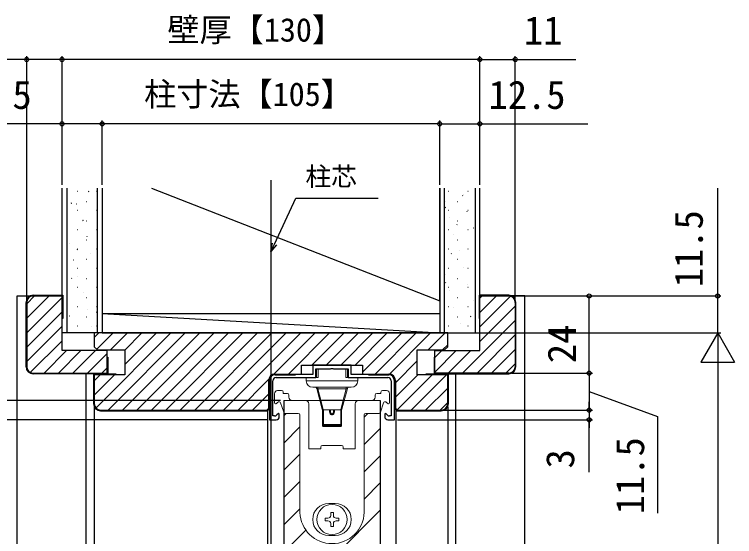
# Model space of a CAD drawing. Units: millimetres, scale not verified. Extents: x -525 to 525, y -783 to 779.
# Drawn here: x -391.3 to -167.3, y 435.5 to 597.8 of the extents above; entities that cross this region are included whole.
import ezdxf
from ezdxf.enums import TextEntityAlignment as Align

# ---------------------------------------------------------------- set-up
doc = ezdxf.new("R2010")
doc.units = ezdxf.units.MM
doc.header["$LTSCALE"] = 4
for name, color, linetype in [('0-3_YKK_11', 7, 'Continuous'), ('0-5_YKK_12', 2, 'Continuous'), ('0-8_YKK_D', 6, 'Continuous'), ('0-A_YSS_K', 3, 'Continuous'), ('0-B_YSS_KE', 3, 'Continuous')]:
    doc.layers.add(name, color=color, linetype=linetype)
doc.layers.add('0-6_YKK_13', color=4, linetype='Continuous', lineweight=18)
doc.styles.add('ＭＳ ゴシック', font='')
doc.styles.get('ＭＳ ゴシック').set_extended_font_data('MS Gothic')

msp = doc.modelspace()

# ---------------------------------------------------------------- linework, layer by layer
at = {"layer": '0-3_YKK_11'}
for points in [[(-275.103, 485.866), (-286.503, 485.866), (-286.503, 488.766), (-298.503, 488.766), (-298.503, 485.866), (-309.903, 485.866)], [(-309.903, 484.866), (-297.503, 484.866), (-297.503, 487.566), (-292.962, 487.566), (-292.778, 487.686), (-292.228, 487.686), (-292.045, 487.566), (-287.503, 487.566), (-287.503, 484.866), (-275.103, 484.866)], [(-311.903, 483.866), (-311.903, 471.766), (-309.903, 471.766)], [(-310.401, 472.966), (-310.903, 472.966), (-310.903, 483.866)], [(-275.103, 471.766), (-273.103, 471.766), (-273.103, 483.866)], [(-274.103, 483.866), (-274.103, 472.966), (-274.606, 472.966)], [(-308.903, 472.766), (-308.903, 473.637), (-309.195, 473.757), (-309.693, 473.259)], [(-275.313, 473.259), (-275.812, 473.757), (-276.103, 473.637), (-276.103, 472.766)]]:
    msp.add_lwpolyline(points, dxfattribs=at)
for centre, radius, start, end in [((-309.903, 483.866), 2, 90, 180), ((-309.903, 483.866), 1, 90, 180), ((-275.103, 483.866), 2, 360, 90), ((-275.103, 483.866), 1, 0, 90), ((-310.401, 473.966), 1, 270, 315), ((-274.606, 473.966), 1, 225, 270), ((-309.903, 472.766), 1, 270, 360), ((-275.103, 472.766), 1, 180, 270)]:
    msp.add_arc(centre, radius, start, end, dxfattribs=at)
at = {"layer": '0-5_YKK_12'}
for p, q in [((-311.503, 546.266), (-311.503, 148.766)), ((-390.502, 510.266), (-376.5, 510.266)), ((-390.502, 333.766), (-390.502, 510.266)), ((-232.505, 510.266), (-246.507, 510.266)), ((-232.505, 333.766), (-232.505, 510.266)), ((-369.003, 333.766), (-369.003, 486.266)), ((-254.003, 333.766), (-254.003, 486.266)), ((-307.503, 477.766), (-307.503, 333.766)), ((-277.503, 477.766), (-277.503, 333.766)), ((-312.503, 333.766), (-312.503, 474.966)), ((-307.503, 473.03), (-306.767, 473.766)), ((-282.503, 472.574), (-281.311, 473.766)), ((-272.503, 333.766), (-272.503, 474.966)), ((-307.503, 464.545), (-302.503, 469.545)), ((-282.503, 464.089), (-277.503, 469.089)), ((-307.503, 456.059), (-302.503, 461.059)), ((-282.503, 455.604), (-277.503, 460.604)), ((-307.503, 447.574), (-302.503, 452.574)), ((-282.503, 447.118), (-277.503, 452.118)), ((-307.503, 439.089), (-302.503, 444.089)), ((-307.503, 413.633), (-277.503, 443.633)), ((-307.503, 430.604), (-300.647, 437.46))]:
    msp.add_line(p, q, dxfattribs=at)
at = {"layer": '0-6_YKK_13'}
for p, q in [((-297.303, 487.566), (-297.303, 484.866)), ((-297.303, 487.566), (-287.703, 487.566)), ((-296.846, 487.566), (-296.846, 484.866)), ((-288.161, 484.866), (-288.161, 487.566)), ((-287.703, 484.866), (-287.703, 487.566)), ((-300.503, 483.866), (-300.503, 484.866)), ((-296.846, 484.866), (-300.503, 484.866)), ((-284.503, 484.866), (-288.161, 484.866)), ((-284.503, 483.866), (-284.503, 484.866)), ((-300.503, 483.866), (-284.503, 483.866)), ((-286.503, 481.866), (-298.503, 481.866)), ((-296.935, 481.866), (-296.935, 481.366)), ((-288.072, 481.866), (-288.072, 481.366)), ((-310.403, 477.066), (-310.403, 479.866)), ((-309.403, 480.866), (-308.203, 480.866)), ((-307.703, 480.366), (-307.703, 479.966)), ((-307.703, 479.966), (-306.403, 479.966)), ((-295.563, 475.089), (-297.28, 481.496)), ((-296.935, 481.366), (-297.28, 481.496)), ((-295.997, 477.866), (-296.935, 481.366)), ((-288.072, 481.366), (-296.935, 481.366)), ((-287.727, 481.496), (-289.444, 475.089)), ((-288.072, 481.366), (-289.01, 477.866)), ((-287.727, 481.496), (-288.072, 481.366)), ((-278.603, 479.966), (-277.303, 479.966)), ((-277.303, 479.966), (-277.303, 480.366)), ((-276.803, 480.866), (-275.603, 480.866)), ((-274.603, 479.866), (-274.603, 477.066)), ((-309.301, 477.282), (-309.44, 477.164)), ((-309.263, 477.312), (-309.301, 477.282)), ((-277.503, 477.766), (-307.503, 477.766)), ((-305.903, 479.466), (-305.903, 478.766)), ((-304.903, 477.766), (-300.703, 477.766)), ((-296.286, 477.789), (-295.997, 477.866)), ((-295.273, 474.866), (-295.997, 477.866)), ((-295.997, 477.866), (-289.01, 477.866)), ((-289.01, 477.866), (-289.734, 474.866)), ((-288.72, 477.789), (-289.01, 477.866)), ((-284.303, 477.766), (-280.103, 477.766)), ((-279.103, 478.766), (-279.103, 479.466)), ((-275.706, 477.282), (-275.744, 477.312)), ((-275.567, 477.164), (-275.706, 477.282)), ((-310.014, 476.766), (-310.103, 476.766)), ((-309.44, 477.164), (-309.819, 476.839)), ((-307.538, 474.172), (-308.502, 477.061)), ((-276.505, 477.061), (-277.468, 474.172)), ((-275.188, 476.839), (-275.567, 477.164)), ((-274.904, 476.766), (-274.992, 476.766)), ((-307.472, 473.972), (-307.538, 474.172)), ((-303.003, 473.766), (-307.187, 473.766)), ((-295.503, 469.978), (-295.503, 474.975)), ((-289.734, 474.866), (-295.273, 474.866)), ((-295.203, 469.677), (-295.203, 474.866)), ((-293.303, 474.866), (-293.303, 474.451)), ((-293.003, 474.866), (-293.003, 474.488)), ((-292.003, 474.866), (-292.003, 474.488)), ((-291.703, 474.451), (-291.703, 474.866)), ((-289.803, 474.866), (-289.803, 469.677)), ((-289.503, 474.975), (-289.503, 469.978)), ((-282.503, 473.266), (-282.503, 461.166)), ((-277.82, 473.766), (-282.003, 473.766)), ((-277.468, 474.172), (-277.535, 473.972)), ((-295.203, 470.275), (-289.803, 470.275)), ((-295.203, 469.941), (-289.803, 469.941)), ((-295.203, 469.685), (-289.803, 469.685)), ((-295.203, 469.677), (-289.803, 469.677)), ((-296.003, 462.766), (-296.003, 463.266)), ((-295.503, 463.766), (-289.503, 463.766)), ((-289.003, 463.266), (-289.003, 462.766)), ((-282.503, 461.166), (-282.503, 442.966)), ((-291.503, 445.766), (-293.503, 445.766)), ((-292.923, 442.916), (-292.083, 442.916)), ((-292.923, 442.916), (-292.923, 442.026)), ((-292.083, 442.026), (-292.083, 442.916)), ((-294.653, 440.346), (-294.653, 441.186)), ((-293.763, 441.186), (-294.653, 441.186)), ((-294.653, 440.346), (-293.763, 440.346)), ((-292.923, 439.506), (-292.923, 438.616)), ((-292.083, 438.616), (-292.083, 439.506)), ((-290.353, 441.186), (-291.243, 441.186)), ((-291.243, 440.346), (-290.353, 440.346)), ((-291.243, 440.346), (-290.353, 440.346)), ((-290.353, 440.346), (-290.353, 441.186)), ((-292.923, 438.616), (-292.083, 438.616)), ((-293.503, 435.766), (-291.503, 435.766))]:
    msp.add_line(p, q, dxfattribs=at)
for points in [[(-299.703, 476.766), (-299.703, 462.766), (-296.003, 462.766)], [(-289.003, 462.766), (-285.303, 462.766), (-285.303, 476.766)], [(-302.503, 442.974), (-302.503, 461.166), (-302.503, 473.266)], [(-293.303, 474.451), (-293.273, 474.451), (-293.242, 474.452), (-293.212, 474.453), (-293.181, 474.454), (-293.15, 474.456), (-293.12, 474.459), (-293.089, 474.462), (-293.059, 474.466), (-293.029, 474.473), (-293.003, 474.488)], [(-293.303, 474.451), (-293.294, 474.282), (-293.267, 474.115), (-293.22, 473.953), (-293.154, 473.798), (-293.067, 473.653), (-292.957, 473.526), (-292.823, 473.422), (-292.67, 473.353), (-292.503, 473.328), (-292.337, 473.353), (-292.183, 473.422), (-292.05, 473.526), (-291.94, 473.653), (-291.853, 473.798), (-291.786, 473.953), (-291.74, 474.115), (-291.713, 474.282), (-291.703, 474.451)], [(-293.003, 474.488), (-293, 474.372), (-292.988, 474.257), (-292.969, 474.143), (-292.94, 474.031), (-292.903, 473.922), (-292.854, 473.818), (-292.791, 473.72), (-292.713, 473.636), (-292.616, 473.573), (-292.503, 473.549), (-292.391, 473.573), (-292.294, 473.636), (-292.216, 473.72), (-292.153, 473.818), (-292.104, 473.922), (-292.067, 474.031), (-292.038, 474.143), (-292.019, 474.257), (-292.007, 474.372), (-292.003, 474.488)], [(-291.703, 474.451), (-291.734, 474.451), (-291.765, 474.452), (-291.795, 474.453), (-291.826, 474.454), (-291.856, 474.456), (-291.887, 474.459), (-291.917, 474.462), (-291.948, 474.466), (-291.978, 474.473), (-292.003, 474.488)], [(-295.203, 470.275), (-295.234, 470.275), (-295.265, 470.274), (-295.295, 470.273), (-295.326, 470.272), (-295.356, 470.27), (-295.387, 470.268), (-295.417, 470.264), (-295.448, 470.26), (-295.478, 470.253), (-295.503, 470.239), (-295.498, 470.18), (-295.48, 470.124), (-295.453, 470.073), (-295.415, 470.028), (-295.37, 469.991), (-295.318, 469.963), (-295.262, 469.947), (-295.203, 469.941)], [(-295.503, 469.977), (-295.497, 469.92), (-295.479, 469.865), (-295.451, 469.814), (-295.413, 469.77), (-295.368, 469.734), (-295.317, 469.707), (-295.261, 469.69), (-295.203, 469.685)], [(-289.503, 470.239), (-289.529, 470.253), (-289.559, 470.26), (-289.589, 470.264), (-289.62, 470.268), (-289.65, 470.27), (-289.681, 470.272), (-289.712, 470.273), (-289.742, 470.274), (-289.773, 470.275), (-289.803, 470.275)], [(-289.803, 469.941), (-289.745, 469.947), (-289.689, 469.963), (-289.637, 469.991), (-289.592, 470.028), (-289.554, 470.073), (-289.526, 470.124), (-289.509, 470.18), (-289.503, 470.239)], [(-289.503, 469.977), (-289.51, 469.92), (-289.528, 469.865), (-289.556, 469.814), (-289.594, 469.77), (-289.639, 469.734), (-289.69, 469.707), (-289.746, 469.69), (-289.803, 469.685)]]:
    msp.add_lwpolyline(points, dxfattribs=at)
msp.add_circle((-292.503, 440.766), 4.7, dxfattribs=at)
for centre, radius, start, end in [((-298.503, 483.866), 2, 180, 270), ((-297.763, 481.366), 0.5, 15, 89.80906), ((-287.244, 481.366), 0.5, 90.67994, 165), ((-286.503, 483.866), 2, 270, 0), ((-309.403, 479.866), 1, 93.6951, 180), ((-309.403, 479.866), 1, 90, 93.6951), ((-308.203, 480.366), 0.5, 0, 90), ((-306.403, 479.466), 0.5, 0, 90), ((-278.603, 479.466), 0.5, 90, 180), ((-276.803, 480.366), 0.5, 90, 180), ((-275.603, 479.866), 1, 86.3049, 90), ((-275.603, 479.866), 1, 0, 86.3049), ((-308.976, 476.903), 0.5, 18.43495, 125.07316), ((-304.903, 478.766), 1, 180, 270), ((-300.703, 476.766), 1, 0, 90), ((-284.303, 476.766), 1, 90, 180), ((-280.103, 478.766), 1, 270, 0), ((-276.031, 476.903), 0.5, 54.92684, 161.56505), ((-310.103, 477.066), 0.3, 180, 270), ((-310.014, 477.066), 0.3, 270, 310.60129), ((-295.273, 475.166), 0.3, 195, 270), ((-289.734, 475.166), 0.3, 270, 345), ((-274.992, 477.066), 0.3, 229.39871, 270), ((-274.903, 477.066), 0.3, 270, 0), ((-307.187, 474.066), 0.3, 198.43495, 270), ((-303.003, 473.266), 0.5, 0, 90), ((-282.003, 473.266), 0.5, 90, 180), ((-277.82, 474.066), 0.3, 270, 341.56505), ((-295.209, 469.983), 0.295, 180.7939, 181.00886), ((-295.209, 469.983), 0.294, 180.00014, 180.79402), ((-295.203, 469.977), 0.3, 180, 270), ((-289.803, 469.977), 0.3, 270, 0), ((-289.798, 469.983), 0.294, 359.20598, 359.99986), ((-289.798, 469.983), 0.295, 358.99114, 359.2061), ((-295.503, 463.266), 0.5, 90, 180), ((-289.503, 463.266), 0.5, 0, 90), ((-293.503, 440.766), 5, 90, 270), ((-291.503, 440.766), 5, 270, 90), ((-302.003, 442.974), 0.5, 180, 181.79037), ((-292.503, 443.271), 10.005, 181.79037, 358.25523), ((-293.763, 442.026), 0.84, 270, 0), ((-291.243, 442.026), 0.84, 180, 270), ((-293.763, 439.506), 0.84, 0, 90), ((-291.243, 439.506), 0.84, 90, 180)]:
    msp.add_arc(centre, radius, start, end, dxfattribs=at)
at = {"layer": '0-8_YKK_D'}
for p, q in [((-387.5, 509.266), (-387.5, 584.766)), ((-376.503, 544.766), (-376.503, 584.766)), ((-246.503, 583.766), (-376.503, 583.766)), ((-246.503, 544.766), (-246.503, 584.766)), ((-235.507, 509.266), (-235.507, 584.766)), ((-376.503, 544.766), (-376.503, 564.766)), ((-364.003, 544.766), (-364.003, 564.766)), ((-364.003, 544.766), (-364.003, 564.766)), ((-259.003, 544.766), (-259.003, 564.766)), ((-259.003, 544.766), (-259.003, 564.766)), ((-246.503, 544.766), (-246.503, 564.766)), ((-259.003, 563.766), (-364.003, 563.766)), ((-236.507, 510.266), (-171.505, 510.266)), ((-236.507, 510.266), (-211.505, 510.266)), ((-212.505, 486.266), (-212.505, 510.266)), ((-255.503, 498.766), (-171.505, 498.766)), ((-245.507, 498.766), (-171.505, 498.766)), ((-172.505, 498.766), (-177.755, 489.673)), ((-172.505, 498.766), (-167.255, 489.673)), ((-172.505, 498.766), (-172.505, 480.58)), ((-177.755, 489.673), (-167.255, 489.673)), ((-236.507, 486.266), (-211.505, 486.266)), ((-236.507, 486.266), (-211.505, 486.266)), ((-212.505, 486.266), (-212.505, 474.766)), ((-172.505, 488.266), (-172.505, 176.266)), ((-309.503, 477.766), (-468.694, 477.766)), ((-309.499, 477.766), (-468.694, 477.766)), ((-308.503, 477.766), (-448.712, 477.766)), ((-212.505, 474.766), (-212.505, 477.316)), ((-366.503, 475.766), (-366.503, 392.067)), ((-256.503, 475.766), (-256.503, 392.067)), ((-257.503, 474.766), (-211.505, 474.766)), ((-256.503, 474.766), (-211.505, 474.766)), ((-212.505, 474.766), (-212.505, 471.766)), ((-212.505, 474.766), (-212.505, 471.766)), ((-312.403, 471.766), (-448.712, 471.766)), ((-272.1, 471.766), (-211.505, 471.766)), ((-212.505, 471.766), (-212.505, 469.216)), ((-212.505, 455.523), (-212.505, 471.766))]:
    msp.add_line(p, q, dxfattribs=at)
for points in [[(-376.503, 583.766), (-387.5, 583.766), (-406.391, 583.766)], [(-246.503, 583.766), (-235.507, 583.766), (-216.616, 583.766)], [(-364.003, 563.766), (-376.503, 563.766), (-410.053, 563.766)], [(-259.003, 563.766), (-246.503, 563.766), (-212.953, 563.766)], [(-172.505, 498.766), (-172.505, 510.266), (-172.505, 543.816)], [(-311.503, 524.086), (-310.426, 526.397), (-303.771, 540.667), (-278.176, 540.667)], [(-309.807, 526.108), (-311.503, 524.086), (-311.045, 526.686)], [(-212.505, 480.516), (-191.254, 472.745), (-191.254, 442.745)]]:
    msp.add_lwpolyline(points, dxfattribs=at)
for centre in [(-387.5, 583.766), (-376.503, 583.766), (-376.503, 583.766), (-246.503, 583.766), (-246.503, 583.766), (-235.507, 583.766), (-376.503, 563.766), (-364.003, 563.766), (-364.003, 563.766), (-259.003, 563.766), (-259.003, 563.766), (-246.503, 563.766), (-212.505, 510.266), (-172.505, 510.266), (-212.505, 486.266), (-212.505, 486.266), (-212.505, 474.766), (-212.505, 474.766), (-212.505, 471.766)]:
    msp.add_circle(centre, 0.637, dxfattribs=at)
at = {"layer": '0-A_YSS_K'}
for p, q in [((-376.503, 498.766), (-376.503, 543.766)), ((-375.003, 543.766), (-375.003, 498.766)), ((-371.818, 542.871), (-371.718, 542.871)), ((-368.264, 542.704), (-368.098, 542.814)), ((-365.738, 542.871), (-365.638, 542.871)), ((-365.503, 498.766), (-365.503, 543.766)), ((-364.003, 543.766), (-364.003, 508.766)), ((-348.638, 543.766), (-259.003, 508.766)), ((-259.003, 508.766), (-259.003, 543.766)), ((-257.503, 498.766), (-257.503, 543.766)), ((-256.298, 542.871), (-256.198, 542.871)), ((-250.218, 542.871), (-250.118, 542.871)), ((-248.003, 543.766), (-248.003, 498.766)), ((-246.503, 498.766), (-246.503, 543.766)), ((-365.711, 541.12), (-365.692, 541.127)), ((-251.931, 541.347), (-251.764, 541.458)), ((-251.694, 541.722), (-251.675, 541.729)), ((-375.003, 539.641), (-374.948, 539.641)), ((-373.643, 539.144), (-373.476, 539.254)), ((-371.951, 538.91), (-371.932, 538.917)), ((-368.968, 539.641), (-368.868, 539.641)), ((-257.31, 537.787), (-257.143, 537.898)), ((-257.274, 539.746), (-257.255, 539.753)), ((-253.448, 539.641), (-253.348, 539.641)), ((-371.818, 536.891), (-371.718, 536.891)), ((-365.738, 536.891), (-365.638, 536.891)), ((-256.298, 536.891), (-256.198, 536.891)), ((-250.496, 536.464), (-250.477, 536.471)), ((-250.218, 536.891), (-250.118, 536.891)), ((-375.003, 533.661), (-374.948, 533.661)), ((-370.033, 533.698), (-369.867, 533.808)), ((-369.999, 533.92), (-369.98, 533.926)), ((-368.968, 533.661), (-368.868, 533.661)), ((-255.982, 534.522), (-255.963, 534.528)), ((-253.448, 533.661), (-253.348, 533.661)), ((-253.7, 532.341), (-253.533, 532.451)), ((-248.544, 531.474), (-248.525, 531.48)), ((-371.818, 530.911), (-371.718, 530.911)), ((-365.738, 530.911), (-365.638, 530.911)), ((-256.298, 530.911), (-256.198, 530.911)), ((-254.784, 529.264), (-254.766, 529.271)), ((-250.218, 530.911), (-250.118, 530.911)), ((-375.003, 527.681), (-374.948, 527.681)), ((-374.287, 526.719), (-374.269, 526.726)), ((-368.968, 527.681), (-368.868, 527.681)), ((-368.707, 528.695), (-368.688, 528.702)), ((-253.448, 527.681), (-253.348, 527.681)), ((-371.818, 524.931), (-371.718, 524.931)), ((-371.802, 524.691), (-371.635, 524.802)), ((-365.738, 524.931), (-365.638, 524.931)), ((-256.298, 524.931), (-256.198, 524.931)), ((-250.218, 524.931), (-250.118, 524.931)), ((-367.509, 523.437), (-367.49, 523.444)), ((-255.469, 523.335), (-255.302, 523.445)), ((-252.833, 524.273), (-252.814, 524.28)), ((-375.003, 521.701), (-374.948, 521.701)), ((-372.995, 521.495), (-372.977, 521.501)), ((-368.968, 521.701), (-368.868, 521.701)), ((-253.448, 521.701), (-253.348, 521.701)), ((-371.818, 518.951), (-371.718, 518.951)), ((-365.738, 518.951), (-365.638, 518.951)), ((-365.557, 518.447), (-365.538, 518.453)), ((-256.298, 518.951), (-256.198, 518.951)), ((-251.54, 519.049), (-251.522, 519.056)), ((-250.218, 518.951), (-250.118, 518.951)), ((-375.003, 515.721), (-374.948, 515.721)), ((-373.571, 515.685), (-373.404, 515.795)), ((-371.798, 516.237), (-371.779, 516.244)), ((-368.968, 515.721), (-368.868, 515.721)), ((-257.121, 517.073), (-257.102, 517.079)), ((-253.448, 515.721), (-253.348, 515.721)), ((-257.238, 514.328), (-257.071, 514.439)), ((-250.343, 513.791), (-250.324, 513.798)), ((-371.818, 512.971), (-371.718, 512.971)), ((-369.846, 511.246), (-369.827, 511.253)), ((-365.738, 512.971), (-365.638, 512.971)), ((-256.298, 512.971), (-256.198, 512.971)), ((-255.829, 511.848), (-255.81, 511.855)), ((-250.218, 512.971), (-250.118, 512.971)), ((-387.5, 507.798), (-385.032, 510.266)), ((-387.5, 503.308), (-380.542, 510.266)), ((-387.5, 498.818), (-376.5, 509.818)), ((-375.003, 509.741), (-374.948, 509.741)), ((-368.968, 509.741), (-368.868, 509.741)), ((-253.448, 509.741), (-253.348, 509.741)), ((-248.391, 508.8), (-248.372, 508.807)), ((-246.507, 509.598), (-245.838, 510.266)), ((-246.507, 505.107), (-241.348, 510.266)), ((-246.507, 500.617), (-236.94, 510.184)), ((-371.818, 506.991), (-371.718, 506.991)), ((-365.738, 506.991), (-365.638, 506.991)), ((-256.298, 506.991), (-256.198, 506.991)), ((-254.631, 506.591), (-254.612, 506.597)), ((-250.218, 506.991), (-250.118, 506.991)), ((-246.507, 496.127), (-235.507, 507.127)), ((-387.5, 494.328), (-376.5, 505.328)), ((-368.554, 506.022), (-368.535, 506.028)), ((-365.735, 505.201), (-365.568, 505.311)), ((-364.003, 504.766), (-259.003, 504.766)), ((-364.003, 504.766), (-259.003, 498.766)), ((-375.003, 503.761), (-374.948, 503.761)), ((-374.134, 504.046), (-374.115, 504.052)), ((-368.968, 503.761), (-368.868, 503.761)), ((-253.448, 503.761), (-253.348, 503.761)), ((-251.878, 486.266), (-235.507, 502.637)), ((-249.401, 503.844), (-249.234, 503.954)), ((-387.5, 489.838), (-376.5, 500.838)), ((-371.818, 501.011), (-371.718, 501.011)), ((-367.356, 500.764), (-367.337, 500.771)), ((-365.738, 501.011), (-365.638, 501.011)), ((-256.298, 501.011), (-256.198, 501.011)), ((-252.679, 501.6), (-252.66, 501.607)), ((-250.218, 501.011), (-250.118, 501.011)), ((-372.842, 498.821), (-372.823, 498.828)), ((-366.503, 497.364), (-365.101, 498.766)), ((-365.989, 475.428), (-342.65, 498.766)), ((-365.707, 493.67), (-360.611, 498.766)), ((-364.003, 498.766), (-259.003, 498.766)), ((-362.16, 474.766), (-338.16, 498.766)), ((-361.421, 493.466), (-356.121, 498.766)), ((-357.67, 474.766), (-333.67, 498.766)), ((-357.003, 493.394), (-351.631, 498.766)), ((-357.003, 488.904), (-347.141, 498.766)), ((-353.18, 474.766), (-329.18, 498.766)), ((-348.69, 474.766), (-324.69, 498.766)), ((-344.2, 474.766), (-320.2, 498.766)), ((-339.71, 474.766), (-315.71, 498.766)), ((-335.22, 474.766), (-311.22, 498.766)), ((-330.729, 474.766), (-306.729, 498.766)), ((-326.239, 474.766), (-302.239, 498.766)), ((-310.586, 485.929), (-297.749, 498.766)), ((-306.059, 485.966), (-293.259, 498.766)), ((-298.769, 488.766), (-288.769, 498.766)), ((-294.279, 488.766), (-284.279, 498.766)), ((-289.789, 488.766), (-279.789, 498.766)), ((-285.299, 488.766), (-275.299, 498.766)), ((-283.003, 486.571), (-270.808, 498.766)), ((-279.118, 485.966), (-266.318, 498.766)), ((-274.635, 485.959), (-261.828, 498.766)), ((-262.638, 493.466), (-257.338, 498.766)), ((-247.387, 486.266), (-235.507, 498.147)), ((-386.378, 486.47), (-376.5, 496.348)), ((-382.091, 486.266), (-375.091, 493.266)), ((-377.601, 486.266), (-370.601, 493.266)), ((-373.111, 486.266), (-366.111, 493.266)), ((-260.507, 491.107), (-258.348, 493.266)), ((-260.507, 486.617), (-253.858, 493.266)), ((-258.148, 493.466), (-256.503, 495.111)), ((-256.368, 486.266), (-249.368, 493.266)), ((-242.897, 486.266), (-235.507, 493.657)), ((-368.621, 486.266), (-362.5, 492.387)), ((-272.803, 483.301), (-266.003, 490.101)), ((-238.407, 486.266), (-235.507, 489.167)), ((-364.131, 486.266), (-362.5, 487.897)), ((-366.503, 483.894), (-364.631, 485.766)), ((-366.503, 479.404), (-360.141, 485.766)), ((-321.749, 474.766), (-312.166, 484.349)), ((-272.803, 478.811), (-265.848, 485.766)), ((-272.331, 474.794), (-261.358, 485.766)), ((-267.868, 474.766), (-256.868, 485.766)), ((-317.259, 474.766), (-312.203, 479.822)), ((-263.378, 474.766), (-256.503, 481.64)), ((-312.769, 474.766), (-312.203, 475.332)), ((-258.887, 474.766), (-256.503, 477.15))]:
    msp.add_line(p, q, dxfattribs=at)
for points in [[(-364.003, 543.766), (-364.003, 498.766), (-376.503, 498.766)], [(-259.003, 543.766), (-259.003, 498.766), (-246.503, 498.766)]]:
    msp.add_lwpolyline(points, dxfattribs=at)
at = {"layer": '0-B_YSS_KE'}
for p, q in [((-387.7, 488.266), (-387.7, 508.266)), ((-387.5, 508.266), (-387.5, 488.266)), ((-235.507, 508.266), (-235.507, 488.266)), ((-235.307, 488.266), (-235.307, 508.266))]:
    msp.add_line(p, q, dxfattribs=at)
for points in [[(-385.5, 510.466), (-376.3, 510.466), (-376.3, 503.266), (-376.5, 503.266)], [(-376.5, 493.266), (-376.5, 510.266), (-385.5, 510.266)], [(-237.507, 510.466), (-246.707, 510.466), (-246.707, 503.266), (-246.507, 503.266)], [(-246.507, 493.266), (-246.507, 510.266), (-237.507, 510.266)], [(-256.503, 476.766), (-256.503, 485.766), (-263.503, 485.766), (-266.003, 485.766), (-266.003, 493.466), (-257.503, 493.466), (-256.503, 494.466), (-256.503, 498.766), (-366.503, 498.766), (-366.503, 494.466), (-365.503, 493.466), (-357.003, 493.466), (-357.003, 485.766), (-359.503, 485.766), (-366.503, 485.766), (-366.503, 476.766)], [(-385.5, 486.266), (-362.5, 486.266), (-362.5, 493.266), (-376.5, 493.266)], [(-237.507, 486.266), (-260.507, 486.266), (-260.507, 493.266), (-246.507, 493.266)], [(-362.5, 491.266), (-362.3, 491.266), (-362.3, 486.066), (-385.5, 486.066)], [(-260.507, 491.266), (-260.707, 491.266), (-260.707, 486.066), (-237.507, 486.066)], [(-310.203, 485.966), (-302.003, 485.966), (-302.003, 488.766), (-283.003, 488.766), (-283.003, 485.966), (-274.803, 485.966)], [(-359.703, 485.766), (-359.703, 485.966), (-366.703, 485.966), (-366.703, 476.766)], [(-310.203, 485.766), (-303.903, 485.766), (-303.903, 485.966)], [(-281.103, 485.966), (-281.103, 485.766), (-274.803, 485.766)], [(-256.303, 476.766), (-256.303, 485.966), (-263.303, 485.966), (-263.303, 485.766)], [(-364.503, 474.566), (-312.621, 474.566), (-312.003, 475.184), (-312.003, 483.966)], [(-364.503, 474.766), (-312.703, 474.766), (-312.203, 475.266), (-312.203, 483.966)], [(-273.003, 483.966), (-273.003, 475.184), (-272.386, 474.566), (-258.503, 474.566)], [(-272.803, 483.966), (-272.803, 475.266), (-272.303, 474.766), (-258.503, 474.766)]]:
    msp.add_lwpolyline(points, dxfattribs=at)
for centre, radius, start, end in [((-385.5, 508.266), 2.2, 90, 180), ((-385.5, 508.266), 2, 90, 180), ((-237.507, 508.266), 2.2, 0, 90), ((-237.507, 508.266), 2, 0, 90), ((-385.5, 488.266), 2.2, 180, 270), ((-385.5, 488.266), 2, 180, 270), ((-237.507, 488.266), 2, 270, 0), ((-237.507, 488.266), 2.2, 270, 0), ((-310.203, 483.966), 2, 90, 180), ((-310.203, 483.966), 1.8, 90, 180), ((-274.803, 483.966), 2, 0, 90), ((-274.803, 483.966), 1.8, 0, 90), ((-364.503, 476.766), 2.2, 180, 270), ((-364.503, 476.766), 2, 180, 270), ((-258.503, 476.766), 2.2, 270, 0), ((-258.503, 476.766), 2, 270, 0)]:
    msp.add_arc(centre, radius, start, end, dxfattribs=at)

# ---------------------------------------------------------------- texts
at = {"layer": '0-8_YKK_D', "style": 'ＭＳ ゴシック'}
for s, height, p in [('壁厚【130】', 7.331, (-343.719, 587.13)), ('11', 8.798, (-232.798, 585.766)), ('12.5', 8.798, (-409.894, 565.766)), ('柱寸法【105】', 7.331, (-350.964, 567.13)), ('12.5', 8.798, (-243.794, 565.766)), ('柱芯', 5.865, (-300.767, 542.713))]:
    msp.add_text(s, height=height, dxfattribs=at).set_placement(p, align=Align.BOTTOM_LEFT)
for s, p in [('11.5', (-174.505, 512.975)), ('24', (-214.005, 489.369)), ('11.5', (-192.754, 442.404)), ('3', (-214.505, 456.636))]:
    msp.add_text(s, height=8.798, rotation=90, dxfattribs=at).set_placement(p, align=Align.BOTTOM_LEFT)

doc.saveas('drawing.dxf')
